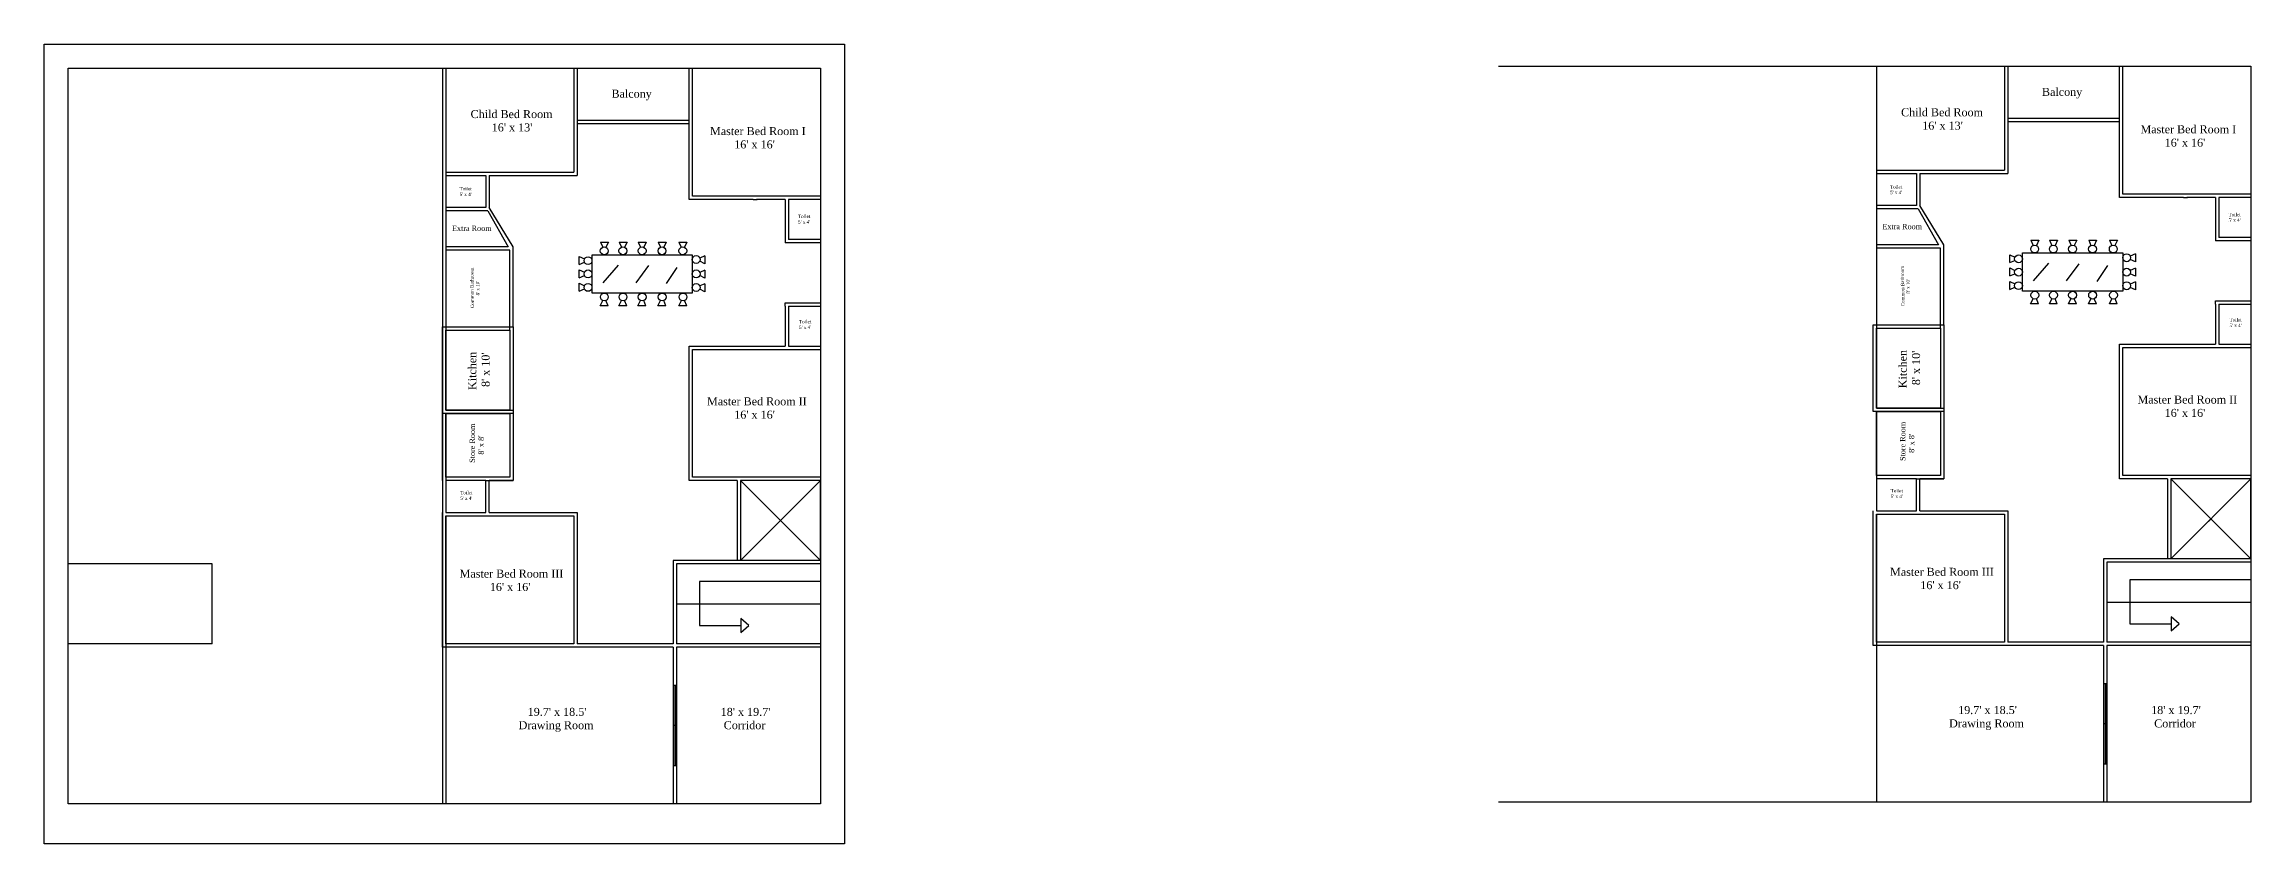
# Model space of a CAD drawing. Header units: inches. Extents: x -79350 to 491628, y -93215 to 155882.
# Drawn here: x 26 to 3335, y 2898 to 4098 of the extents above; entities that cross this region are included whole.
import ezdxf

# ---------------------------------------------------------------- set-up
doc = ezdxf.new("R2010")
doc.units = ezdxf.units.IN
doc.header["$MEASUREMENT"] = 0
doc.layers.get('0').update_dxf_attribs({"lineweight": 30})
doc.styles.get("Standard").update_dxf_attribs({"font": 'times.ttf', "height": 12})

msp = doc.modelspace()

# ---------------------------------------------------------------- linework, layer by layer
for p, q in [((26.5, 4097.93), (1226.5, 4097.93)), ((26.5, 2897.93), (26.5, 4097.93)), ((1226.5, 4097.93), (1226.5, 2897.93)), ((62.5, 4061.93), (1190.5, 4061.93)), ((62.5, 2957.93), (62.5, 4061.93)), ((624, 4061.93), (624, 2957.93)), ((629, 4061.93), (629, 3548.93)), ((821, 4061.93), (821, 3905.93)), ((826, 4061.93), (826, 3900.93)), ((993.5, 3864.93), (993.5, 4061.93)), ((998.5, 3869.93), (998.5, 4061.93)), ((1190.5, 4061.93), (1190.5, 2957.93)), ((1190.5, 4061.93), (1190.5, 3869.93)), ((2207.44, 4064.62), (3335.44, 4064.62)), ((2773.94, 4064.62), (2773.94, 3551.62)), ((2965.94, 4064.62), (2965.94, 3908.62)), ((2970.94, 4064.62), (2970.94, 3903.62)), ((3138.44, 3867.62), (3138.44, 4064.62)), ((3143.44, 3872.62), (3143.44, 4064.62)), ((3335.44, 4064.62), (3335.44, 2960.62)), ((3335.44, 4064.62), (3335.44, 3872.62)), ((826, 3983.93), (993.5, 3983.93)), ((826, 3978.93), (993.5, 3978.93)), ((2970.94, 3986.62), (3138.44, 3986.62)), ((2970.94, 3981.62), (3138.44, 3981.62)), ((629, 3905.93), (821, 3905.93)), ((2773.94, 3908.62), (2965.94, 3908.62)), ((629, 3900.93), (689, 3900.93)), ((689, 3900.93), (689, 3852.93)), ((694, 3900.93), (826, 3900.93)), ((694, 3900.93), (694, 3852.93)), ((694, 3900.93), (694, 3852.93)), ((2773.94, 3903.62), (2833.94, 3903.62)), ((2833.94, 3903.62), (2833.94, 3855.62)), ((2838.94, 3903.62), (2970.94, 3903.62)), ((2838.94, 3903.62), (2838.94, 3855.62)), ((2838.94, 3903.62), (2838.94, 3855.62)), ((3335.44, 3872.62), (3143.44, 3872.62)), ((689, 3852.93), (629, 3852.93)), ((691.81, 3847.93), (629, 3847.93)), ((691.81, 3847.93), (722.19, 3793.93)), ((730, 3793.93), (694, 3852.93)), ((1089.5, 3864.93), (993.5, 3864.93)), ((1190.5, 3869.93), (998.5, 3869.93)), ((1089.5, 3864.93), (1095.5, 3864.93)), ((1137.5, 3864.93), (1094.5, 3864.93)), ((1137.5, 3864.93), (1137.5, 3799.93)), ((1142.5, 3864.93), (1142.5, 3804.93)), ((1190.5, 3864.93), (1142.5, 3864.93)), ((2833.94, 3855.62), (2773.94, 3855.62)), ((2836.76, 3850.62), (2773.94, 3850.62)), ((2836.76, 3850.62), (2867.13, 3796.62)), ((2874.94, 3796.62), (2838.94, 3855.62)), ((3234.44, 3867.62), (3138.44, 3867.62)), ((3234.44, 3867.62), (3240.44, 3867.62)), ((3282.44, 3867.62), (3239.44, 3867.62)), ((3282.44, 3867.62), (3282.44, 3802.62)), ((3287.44, 3867.62), (3287.44, 3807.62)), ((3335.44, 3867.62), (3287.44, 3867.62)), ((3335.44, 3807.62), (3287.44, 3807.62)), ((722.19, 3793.93), (629, 3793.93)), ((725, 3788.93), (629, 3788.93)), ((725, 3668.93), (725, 3788.93)), ((730, 3673.93), (730, 3793.93)), ((828.96, 3767.31), (828.96, 3779.24)), ((828.96, 3779.24), (836.81, 3775.53)), ((860.67, 3800.87), (872.59, 3800.87)), ((860.67, 3800.87), (864.03, 3793.09)), ((872.59, 3800.87), (868.88, 3793.01)), ((888.66, 3800.93), (900.59, 3800.93)), ((888.66, 3800.93), (892.03, 3793.16)), ((900.59, 3800.93), (896.88, 3793.08)), ((917.46, 3800.93), (929.38, 3800.93)), ((917.46, 3800.93), (920.82, 3793.16)), ((929.38, 3800.93), (925.67, 3793.08)), ((947.29, 3800.93), (959.21, 3800.93)), ((947.29, 3800.93), (950.65, 3793.16)), ((959.21, 3800.93), (955.5, 3793.08)), ((978.45, 3800.93), (990.38, 3800.93)), ((978.45, 3800.93), (981.82, 3793.16)), ((990.38, 3800.93), (986.67, 3793.08)), ((1017.36, 3780.36), (1009.58, 3776.99)), ((1017.36, 3780.36), (1017.36, 3768.43)), ((1190.5, 3799.93), (1137.5, 3799.93)), ((1190.5, 3804.93), (1142.5, 3804.93)), ((2867.13, 3796.62), (2773.94, 3796.62)), ((2869.94, 3791.62), (2773.94, 3791.62)), ((2869.94, 3671.62), (2869.94, 3791.62)), ((2874.94, 3676.62), (2874.94, 3796.62)), ((2973.9, 3770.01), (2973.9, 3781.94)), ((2973.9, 3781.94), (2981.76, 3778.23)), ((2973.9, 3770.01), (2981.68, 3773.38)), ((3005.61, 3803.56), (3017.53, 3803.56)), ((3005.61, 3803.56), (3008.97, 3795.79)), ((3017.53, 3803.56), (3013.82, 3795.71)), ((3033.61, 3803.63), (3045.53, 3803.63)), ((3033.61, 3803.63), (3036.97, 3795.85)), ((3045.53, 3803.63), (3041.82, 3795.77)), ((3062.4, 3803.63), (3074.33, 3803.63)), ((3062.4, 3803.63), (3065.77, 3795.85)), ((3074.33, 3803.63), (3070.62, 3795.77)), ((3092.23, 3803.63), (3104.16, 3803.63)), ((3092.23, 3803.63), (3095.59, 3795.85)), ((3104.16, 3803.63), (3100.44, 3795.77)), ((3123.4, 3803.63), (3135.32, 3803.63)), ((3123.4, 3803.63), (3126.76, 3795.85)), ((3135.32, 3803.63), (3131.61, 3795.77)), ((3162.3, 3771.13), (3154.45, 3774.84)), ((3162.3, 3783.05), (3154.53, 3779.69)), ((3162.3, 3783.05), (3162.3, 3771.13)), ((3335.44, 3802.62), (3282.44, 3802.62)), ((828.96, 3767.31), (836.74, 3770.68)), ((828.96, 3747.43), (828.96, 3759.36)), ((828.96, 3759.36), (836.81, 3755.65)), ((828.96, 3747.43), (836.74, 3750.8)), ((887.22, 3766.41), (864.22, 3739.89)), ((932.52, 3765.7), (913.76, 3739.89)), ((975.34, 3762.87), (959.41, 3738.83)), ((1017.36, 3768.43), (1009.5, 3772.14)), ((1017.36, 3746.91), (1009.5, 3750.62)), ((1017.36, 3758.84), (1009.58, 3755.47)), ((1017.36, 3758.84), (1017.36, 3746.91)), ((2973.9, 3750.13), (2973.9, 3762.05)), ((2973.9, 3762.05), (2981.76, 3758.34)), ((2973.9, 3750.13), (2981.68, 3753.49)), ((2973.9, 3729.87), (2973.9, 3741.79)), ((2973.9, 3741.79), (2981.76, 3738.08)), ((3032.16, 3769.1), (3009.16, 3742.59)), ((3077.46, 3768.4), (3058.7, 3742.59)), ((3120.28, 3765.57), (3104.36, 3741.52)), ((3162.3, 3749.61), (3154.45, 3753.32)), ((3162.3, 3761.53), (3154.53, 3758.17)), ((3162.3, 3741.06), (3154.53, 3737.69)), ((3162.3, 3761.53), (3162.3, 3749.61)), ((3162.3, 3741.06), (3162.3, 3729.13)), ((828.96, 3727.17), (828.96, 3739.1)), ((828.96, 3739.1), (836.81, 3735.39)), ((828.96, 3727.17), (836.74, 3730.54)), ((860.32, 3705.34), (864.03, 3713.19)), ((872.25, 3705.34), (868.88, 3713.11)), ((888.33, 3705.34), (892.04, 3713.19)), ((900.26, 3705.34), (896.89, 3713.11)), ((916.94, 3705.34), (920.65, 3713.19)), ((928.86, 3705.34), (925.5, 3713.11)), ((946.96, 3705.34), (950.67, 3713.19)), ((958.88, 3705.34), (955.52, 3713.11)), ((978.31, 3705.34), (982.02, 3713.19)), ((990.23, 3705.34), (986.87, 3713.11)), ((1017.36, 3726.44), (1009.5, 3730.15)), ((1017.36, 3738.36), (1009.58, 3735)), ((1017.36, 3738.36), (1017.36, 3726.44)), ((1137.5, 3704.93), (1137.5, 3709.93)), ((1137.5, 3709.93), (1142.5, 3709.93)), ((1142.5, 3709.93), (1190.5, 3709.93)), ((2973.9, 3729.87), (2981.68, 3733.23)), ((3005.26, 3708.03), (3008.98, 3715.89)), ((3017.19, 3708.03), (3005.26, 3708.03)), ((3017.19, 3708.03), (3013.82, 3715.81)), ((3033.28, 3708.03), (3036.99, 3715.89)), ((3045.2, 3708.03), (3033.28, 3708.03)), ((3045.2, 3708.03), (3041.84, 3715.81)), ((3061.88, 3708.03), (3065.59, 3715.89)), ((3073.81, 3708.03), (3061.88, 3708.03)), ((3073.81, 3708.03), (3070.44, 3715.81)), ((3091.9, 3708.03), (3095.61, 3715.89)), ((3103.83, 3708.03), (3091.9, 3708.03)), ((3103.83, 3708.03), (3100.46, 3715.81)), ((3123.25, 3708.03), (3126.96, 3715.89)), ((3135.18, 3708.03), (3123.25, 3708.03)), ((3135.18, 3708.03), (3131.81, 3715.81)), ((3162.3, 3729.13), (3154.45, 3732.84)), ((3282.44, 3707.62), (3282.44, 3712.62)), ((3282.44, 3712.62), (3287.44, 3712.62)), ((3282.44, 3707.62), (3282.44, 3647.62)), ((3287.44, 3712.62), (3335.44, 3712.62)), ((3287.44, 3707.62), (3287.44, 3647.62)), ((3287.44, 3707.62), (3335.44, 3707.62)), ((872.25, 3705.34), (860.32, 3705.34)), ((900.26, 3705.34), (888.33, 3705.34)), ((928.86, 3705.34), (916.94, 3705.34)), ((958.88, 3705.34), (946.96, 3705.34)), ((990.23, 3705.34), (978.31, 3705.34)), ((1137.5, 3704.93), (1137.5, 3644.93)), ((1142.5, 3704.93), (1142.5, 3644.93)), ((1142.5, 3704.93), (1190.5, 3704.93)), ((1094.5, 3644.93), (1137.5, 3644.93)), ((1142.5, 3644.93), (1190.5, 3644.93)), ((3239.44, 3647.62), (3282.44, 3647.62)), ((3287.44, 3647.62), (3335.44, 3647.62)), ((629, 3543.93), (629, 3447.93)), ((2773.94, 3546.62), (2773.94, 3450.62)), ((694, 3447.93), (629, 3447.93)), ((629, 3447.93), (629, 3440.93)), ((629, 3442.93), (629, 3394.93)), ((689, 3442.93), (629, 3442.93)), ((689, 3394.93), (689, 3442.93)), ((689, 3442.93), (694, 3442.93)), ((694, 3394.93), (694, 3442.93)), ((694, 3442.93), (730, 3442.93)), ((1190.5, 3447.93), (1065.5, 3447.93)), ((1065.5, 3442.93), (1065.5, 3322.93)), ((1190.5, 3442.93), (1070.5, 3442.93)), ((1070.5, 3442.93), (1070.5, 3322.93)), ((1070.5, 3442.93), (1190.5, 3322.93)), ((1190.5, 3442.93), (1137.5, 3389.93)), ((1190.5, 3322.93), (1190.5, 3442.93)), ((2838.94, 3450.62), (2773.94, 3450.62)), ((2773.94, 3450.62), (2773.94, 3443.62)), ((2773.94, 3445.62), (2773.94, 3397.62)), ((2833.94, 3445.62), (2773.94, 3445.62)), ((2833.94, 3397.62), (2833.94, 3445.62)), ((2833.94, 3445.62), (2838.94, 3445.62)), ((2838.94, 3397.62), (2838.94, 3445.62)), ((2838.94, 3445.62), (2874.94, 3445.62)), ((3335.44, 3450.62), (3210.44, 3450.62)), ((3210.44, 3445.62), (3210.44, 3325.62)), ((3335.44, 3445.62), (3215.44, 3445.62)), ((3215.44, 3445.62), (3215.44, 3325.62)), ((3215.44, 3445.62), (3335.44, 3325.62)), ((3335.44, 3445.62), (3282.44, 3392.62)), ((3335.44, 3325.62), (3335.44, 3445.62)), ((629, 3389.93), (629, 2957.93)), ((694, 3394.93), (696, 3394.93)), ((1130.5, 3382.93), (1070.5, 3322.93)), ((1137.5, 3389.93), (1126.75, 3379.18)), ((2773.94, 3392.62), (2773.94, 2960.62)), ((2838.94, 3397.62), (2840.94, 3397.62)), ((3275.44, 3385.62), (3215.44, 3325.62)), ((3282.44, 3392.62), (3271.69, 3381.87)), ((278.5, 3317.93), (62.5, 3317.93)), ((278.5, 3197.93), (278.5, 3317.93)), ((969.5, 3322.93), (969.5, 3197.93)), ((1190.5, 3322.93), (969.5, 3322.93)), ((974.5, 3317.93), (974.5, 3197.93)), ((1190.5, 3317.93), (974.5, 3317.93)), ((3114.44, 3325.62), (3114.44, 3200.62)), ((3335.44, 3325.62), (3114.44, 3325.62)), ((3119.44, 3320.62), (3119.44, 3200.62)), ((3335.44, 3320.62), (3119.44, 3320.62)), ((1190.5, 3291.43), (1009, 3291.43)), ((1009, 3291.43), (1009, 3280.93)), ((1009, 3280.93), (1009, 3225.43)), ((3335.44, 3294.12), (3153.94, 3294.12)), ((3153.94, 3294.12), (3153.94, 3283.62)), ((3153.94, 3283.62), (3153.94, 3228.12)), ((974.5, 3257.93), (1190.5, 3257.93)), ((3119.44, 3260.62), (3335.44, 3260.62)), ((1009, 3225.43), (1071, 3225.43)), ((1083, 3225.43), (1071, 3235.93)), ((1071, 3235.93), (1071, 3214.93)), ((1071, 3214.93), (1083, 3225.43)), ((3153.94, 3228.12), (3215.94, 3228.12)), ((3227.94, 3228.12), (3215.94, 3238.62)), ((3215.94, 3238.62), (3215.94, 3217.62)), ((3215.94, 3217.62), (3227.94, 3228.12)), ((278.5, 3197.93), (62.5, 3197.93)), ((821, 3197.93), (629, 3197.93)), ((969.5, 3192.93), (629, 3192.93)), ((969.5, 3197.93), (826, 3197.93)), ((969.5, 3192.93), (969.5, 2957.93)), ((1190.5, 3197.93), (974.5, 3197.93)), ((1190.5, 3192.93), (974.5, 3192.93)), ((974.5, 3192.93), (974.5, 2957.93)), ((2965.94, 3200.62), (2773.94, 3200.62)), ((3114.44, 3195.62), (2773.94, 3195.62)), ((3114.44, 3200.62), (2970.94, 3200.62)), ((3114.44, 3195.62), (3114.44, 2960.62)), ((3335.44, 3200.62), (3119.44, 3200.62)), ((3335.44, 3195.62), (3119.44, 3195.62)), ((3119.44, 3195.62), (3119.44, 2960.62)), ((1190.5, 2957.93), (62.5, 2957.93)), ((3335.44, 2960.62), (2207.44, 2960.62)), ((1226.5, 2897.93), (26.5, 2897.93))]:
    msp.add_line(p, q)
at = {"color": 4}
for p, q in [((969.5, 3135.43), (969.5, 3015.43)), ((974.5, 3135.43), (969.5, 3135.43)), ((972, 3135.43), (972, 3015.43)), ((974.5, 3015.43), (974.5, 3135.43)), ((3114.44, 3138.12), (3114.44, 3018.12)), ((3119.44, 3138.12), (3114.44, 3138.12)), ((3116.94, 3138.12), (3116.94, 3018.12)), ((3119.44, 3018.12), (3119.44, 3138.12)), ((3119.44, 3078.12), (3114.44, 3078.12)), ((974.5, 3075.43), (969.5, 3075.43)), ((969.5, 3015.43), (974.5, 3015.43)), ((3114.44, 3018.12), (3119.44, 3018.12))]:
    msp.add_line(p, q, dxfattribs=at)
for points in [[(848.02, 3781.87), (998.3, 3781.87), (998.3, 3724.39), (848.02, 3724.39)], [(2992.96, 3784.57), (3143.25, 3784.57), (3143.25, 3727.09), (2992.96, 3727.09)], [(730, 3673.93), (730, 3543.93), (624, 3543.93), (624, 3673.93)], [(2874.94, 3676.62), (2874.94, 3546.62), (2768.94, 3546.62), (2768.94, 3676.62)], [(725, 3668.93), (725, 3548.93), (629, 3548.93), (629, 3668.93)], [(998.5, 3639.93), (1190.5, 3639.93), (1190.5, 3447.93), (998.5, 3447.93)], [(2869.94, 3671.62), (2869.94, 3551.62), (2773.94, 3551.62), (2773.94, 3671.62)], [(3143.44, 3642.62), (3335.44, 3642.62), (3335.44, 3450.62), (3143.44, 3450.62)], [(629, 3543.93), (725, 3543.93), (725, 3447.93), (629, 3447.93)], [(2773.94, 3546.62), (2869.94, 3546.62), (2869.94, 3450.62), (2773.94, 3450.62)], [(629, 3389.93), (821, 3389.93), (821, 3197.93), (629, 3197.93)], [(2773.94, 3392.62), (2965.94, 3392.62), (2965.94, 3200.62), (2773.94, 3200.62)]]:
    msp.add_lwpolyline(points, close=True)
for points in [[(1065.5, 3442.93), (993.5, 3442.93), (993.5, 3644.93), (1137.5, 3644.93)], [(1142.5, 3644.93), (1190.5, 3644.93)], [(3210.44, 3445.62), (3138.44, 3445.62), (3138.44, 3647.62), (3282.44, 3647.62)], [(3287.44, 3647.62), (3335.44, 3647.62)], [(624, 3442.93), (624, 3548.93)], [(629, 3548.93), (730, 3548.93), (730, 3442.93), (694, 3442.93)], [(2773.94, 3551.62), (2874.94, 3551.62), (2874.94, 3445.62), (2838.94, 3445.62)], [(689, 3442.93), (629, 3442.93)], [(1190.5, 3442.93), (1070.5, 3442.93)], [(2833.94, 3445.62), (2773.94, 3445.62)], [(3335.44, 3445.62), (3215.44, 3445.62)], [(826, 3192.93), (624, 3192.93), (624, 3394.93)], [(629, 3394.93), (689, 3394.93)], [(694, 3394.93), (826, 3394.93), (826, 3197.93)], [(2970.94, 3195.62), (2768.94, 3195.62), (2768.94, 3397.62)], [(2773.94, 3397.62), (2833.94, 3397.62)], [(2838.94, 3397.62), (2970.94, 3397.62), (2970.94, 3200.62)]]:
    msp.add_lwpolyline(points)
for centre in [(842.13, 3773.02), (866.37, 3787.69), (894.37, 3787.76), (923.16, 3787.76), (952.99, 3787.76), (984.15, 3787.76), (1004.18, 3774.66), (2987.08, 3775.71), (3011.31, 3790.39), (3039.31, 3790.45), (3068.1, 3790.45), (3097.93, 3790.45), (3129.1, 3790.45), (3149.13, 3777.35), (842.13, 3753.13), (1004.18, 3753.13), (2987.08, 3755.83), (2987.08, 3735.57), (3149.13, 3755.83), (3149.13, 3735.36), (842.13, 3732.87), (866.54, 3718.51), (894.56, 3718.51), (923.16, 3718.51), (953.18, 3718.51), (984.53, 3718.51), (1004.18, 3732.66), (3011.49, 3721.21), (3039.5, 3721.21), (3068.1, 3721.21), (3098.12, 3721.21), (3129.48, 3721.21)]:
    msp.add_circle(centre, 5.88)

# ---------------------------------------------------------------- texts
at = {"attachment_point": 1}
for s, width, heights, insert, char_height in [('Balcony', 90.6812, [0], (877.27, 4029.57), 12), ('Balcony', 90.6812, [0], (3022.22, 4032.26), 12), ("Child Bed Room^J       16' x 13'", 152.1194, [46.88], (666, 3998.93), 12), ("Master Bed Room I^J        16' x 16'", 160.9656, [60.95], (1025, 3973.43), 12), ("Child Bed Room^J       16' x 13'", 152.1194, [46.88], (2810.94, 4001.62), 12), ("Master Bed Room I^J        16' x 16'", 160.9656, [60.95], (3169.94, 3976.12), 12), ("Toilet^J5' x 4'", 84, [0], (649.5, 3883.43), 5), ("Toilet^J5' x 4'", 84, [0], (2794.44, 3886.12), 5), ("Toilet^J5' x 4'", 84, [0], (1157, 3841.97), 5), ("Toilet^J5' x 4'", 84, [0], (3301.94, 3844.67), 5), ('Extra Room', 99.3556, [0], (638.02, 3825.52), 8), ('Extra Room', 99.3556, [0], (2782.96, 3828.21), 8), ("Toilet^J5' x 4'", 84, [0], (1158.5, 3683.97), 5), ("Toilet^J5' x 4'", 84, [0], (3303.44, 3686.67), 5), ("Master Bed Room II^J         16' x 16'", 160.9656, [60.95], (1020.5, 3567.94), 12), ("Master Bed Room II^J         16' x 16'", 160.9656, [60.95], (3165.44, 3570.63), 12), ("Toilet^J5' x 4'", 84, [0], (650.5, 3427.47), 5), ("Toilet^J5' x 4'", 84, [0], (2795.44, 3430.17), 5), ("Master Bed Room III^J          16' x 16'", 160.9656, [60.95], (649.5, 3309.44), 12), ("Master Bed Room III^J          16' x 16'", 160.9656, [60.95], (2794.44, 3312.13), 12), ("   19.7' x 18.5'^JDrawing Room", 145.5, [0], (738, 3102.05), 12), ("18' x 19.7'^J Corridor", 124.5, [0], (1041, 3102), 12), ("   19.7' x 18.5'^JDrawing Room", 145.5, [0], (2882.94, 3104.75), 12), ("18' x 19.7'^J Corridor", 124.5, [0], (3185.94, 3104.69), 12)]:
    msp.add_mtext_dynamic_manual_height_columns(s, width=width, gutter_width=60, heights=heights, dxfattribs=dict(at, insert=insert, char_height=char_height))
for s, width, heights, insert, char_height, rotation in [("Common Bathroom^J          8' x 10'", 158.4503, [41.12], (665.92, 3701.68), 5, 90.51753), ("Common Bathroom^J          8' x 10'", 158.4503, [41.12], (2810.87, 3704.37), 5, 90.51753), ("Kitchen^J 8' x 10'", 67, [0], (662.5, 3578.93), 12, 90), ("Kitchen^J 8' x 10'", 67, [0], (2807.44, 3581.62), 12, 90), ("Store Room^J    8' x 8'", 115.1203, [38.69], (664.45, 3469.71), 8, 90), ("Store Room^J    8' x 8'", 115.1203, [38.69], (2809.39, 3472.41), 8, 90)]:
    msp.add_mtext_dynamic_manual_height_columns(s, width=width, gutter_width=60, heights=heights, dxfattribs=dict(at, insert=insert, char_height=char_height, rotation=rotation))

doc.saveas('drawing.dxf')
